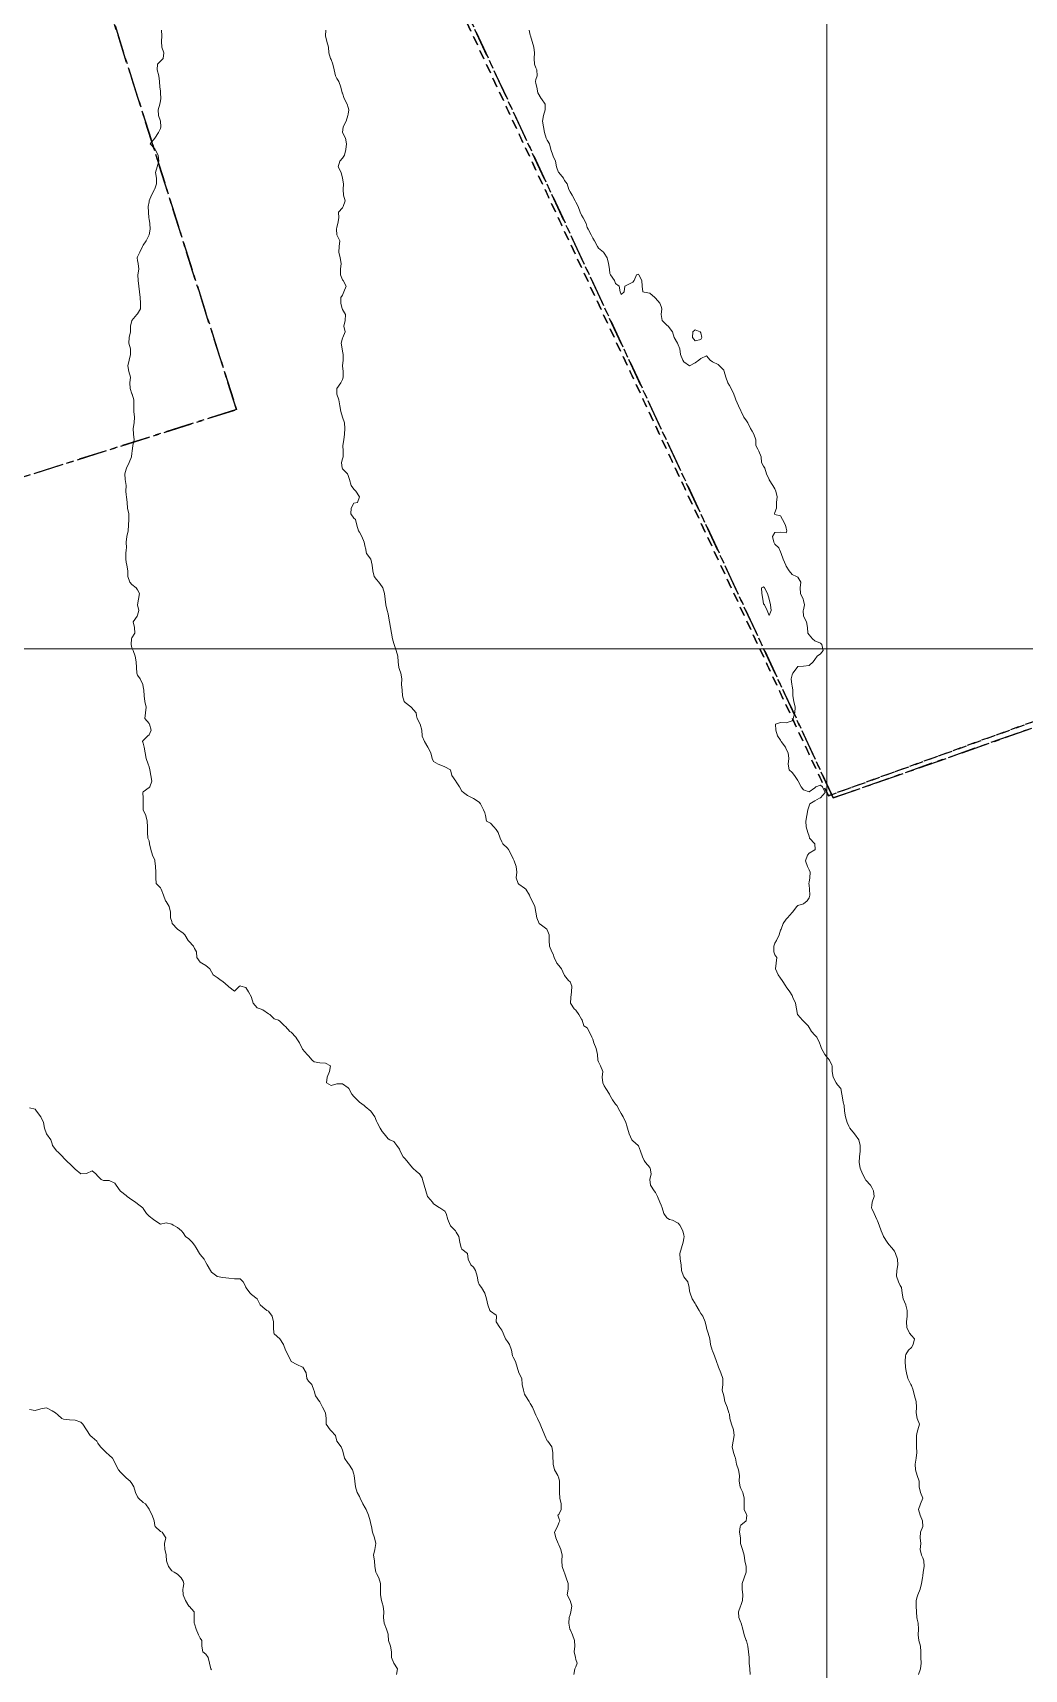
# Model space of a CAD drawing. Header units: centimetres. Extents: x 0 to 642158, y -847 to 649707.
# Drawn here: x 616897 to 616984.2, y 620797.7 to 620941.5 of the extents above; entities that cross this region are included whole.
import ezdxf

# ---------------------------------------------------------------- set-up
doc = ezdxf.new("R2010")
doc.units = ezdxf.units.CM
doc.header["$MEASUREMENT"] = 0
doc.linetypes.add('CENTERX2', pattern=[4, 2.5, -0.5, 0.5, -0.5])
doc.linetypes.add('JIS_02_0.7', pattern=[1.35, 0.75, -0.6])
for name, color, linetype, lineweight in [('MEV_grille', 254, 'Continuous', 9), ('WAL_parcellaire agricole', 7, 'JIS_02_0.7', 25), ('WAL_topographie 0.5', 253, 'Continuous', 20)]:
    doc.layers.add(name, color=color, linetype=linetype, lineweight=lineweight)
doc.layers.add('SPW_parcellaire cadastral', color=7, linetype='CENTERX2', lineweight=25, true_color=0xff0542)
picture_1 = doc.add_image_def('image2.png', size_in_pixel=(6614, 11023))

# ---------------------------------------------------------------- blocks, each defined once
blk = doc.blocks.new('*U114')
at = {"layer": 'MEV_grille', "transparency": 33554687}
blk.add_lwpolyline([(-1338.46, 0), (1338.46, 0)], dxfattribs=at)
blk = doc.blocks.new('*U115')
at = {"layer": 'MEV_grille', "color": 0, "linetype": 'ByBlock', "lineweight": -2, "transparency": 16777216}
blk.add_blockref('*U114', (0, -1500), dxfattribs=at)
blk = doc.blocks.new('*U112')
at = {"layer": 'MEV_grille', "transparency": 33554687}
blk.add_lwpolyline([(0, 1825.48), (0, -1825.48)], dxfattribs=at)
blk = doc.blocks.new('*U113')
at = {"layer": 'MEV_grille', "color": 0, "linetype": 'ByBlock', "lineweight": -2, "transparency": 16777216}
blk.add_blockref('*U112', (1600, 0), dxfattribs=at)

msp = doc.modelspace()

# ---------------------------------------------------------------- linework, layer by layer
at = {"layer": 'SPW_parcellaire cadastral'}
for points in [[(616880.19, 621061.2), (616897.07, 621067.07), (616923.84, 621069.86), (616936.96, 621054.59), (616950.39, 621034.72), (616961.91, 621014.45), (616974.01, 620989.19), (617017.56, 620891.9), (616967.38, 620874.28), (616880.19, 621061.2)], [(616866.88, 621060.38), (616914.93, 620908.41), (616866.64, 620893.14)], [(616866.64, 620893.14), (616914.93, 620908.41), (616866.88, 621060.38)], [(616880.19, 621061.2), (616967.38, 620874.28), (617017.56, 620891.9), (617034.01, 620855.16), (617031.61, 620852.36), (617035.41, 620849.11), (617036.27, 620850.11), (617042.31, 620836.61), (616919.51, 620750.62)]]:
    msp.add_lwpolyline(points, dxfattribs=at)
at = {"layer": 'WAL_parcellaire agricole'}
for points in [[(616966.96, 620874.47), (616882.03, 621056.08), (616911.95, 621060.8), (616933.28, 621058.86), (616934.66, 621057.23), (616941.11, 621051.25), (616962.86, 621016.39), (617019.2, 620893.39), (616966.96, 620874.47)], [(616881.45, 621057.43), (616882.03, 621056.08), (616966.96, 620874.47), (617019.2, 620893.39), (617054.59, 620821.99), (617070.29, 620792.59)]]:
    msp.add_lwpolyline(points, dxfattribs=at)
at = {"layer": 'WAL_topographie 0.5'}
for points in [[(616908.35, 620941.75), (616908.38, 620941.25), (616908.34, 620940.75), (616908.39, 620940.25), (616908.54, 620939.75), (616908.5, 620939.25), (616908.25, 620939.02), (616908, 620938.75), (616907.97, 620938.25), (616908.11, 620937.75), (616908.18, 620937.25), (616908.21, 620936.75), (616908.25, 620936.42), (616908.27, 620936.25), (616908.3, 620935.75), (616908.25, 620935.54), (616908.19, 620935.25), (616908.06, 620934.75), (616908.09, 620934.25), (616908.25, 620933.75), (616908.25, 620933.75), (616908.28, 620933.25), (616908.25, 620933.11), (616908.08, 620932.75), (616907.75, 620932.25), (616907.75, 620932.25), (616907.36, 620931.75), (616907.75, 620931.31), (616907.78, 620931.25), (616908.05, 620930.75), (616908.12, 620930.25), (616907.96, 620929.75), (616907.83, 620929.25), (616907.9, 620928.75), (616907.91, 620928.25), (616907.75, 620927.81), (616907.72, 620927.75), (616907.47, 620927.25), (616907.27, 620926.75), (616907.25, 620926.65), (616907.17, 620926.25), (616907.2, 620925.75), (616907.24, 620925.25), (616907.25, 620925.15), (616907.31, 620924.75), (616907.35, 620924.25), (616907.25, 620923.75), (616907.25, 620923.75), (616907, 620923.25), (616906.75, 620922.87), (616906.69, 620922.75), (616906.43, 620922.25), (616906.25, 620921.84), (616906.22, 620921.75), (616906.25, 620921.5), (616906.3, 620921.25), (616906.37, 620920.75), (616906.28, 620920.25), (616906.29, 620919.75), (616906.36, 620919.25), (616906.41, 620918.75), (616906.46, 620918.25), (616906.5, 620917.75), (616906.5, 620917.25), (616906.25, 620916.83), (616906.19, 620916.75), (616905.75, 620916.25), (616905.75, 620916.25), (616905.62, 620915.75), (616905.62, 620915.25), (616905.5, 620914.75), (616905.49, 620914.25), (616905.61, 620913.75), (616905.62, 620913.25), (616905.5, 620912.75), (616905.4, 620912.25), (616905.49, 620911.75), (616905.61, 620911.25), (616905.56, 620910.75), (616905.6, 620910.25), (616905.75, 620909.8), (616905.77, 620909.75), (616905.91, 620909.25), (616905.93, 620908.75), (616905.92, 620908.25), (616905.97, 620907.75), (616905.95, 620907.25), (616905.87, 620906.75), (616905.9, 620906.25), (616905.96, 620905.75), (616905.82, 620905.25), (616905.77, 620904.75), (616905.75, 620904.58), (616905.7, 620904.25), (616905.51, 620903.75), (616905.28, 620903.25), (616905.25, 620903.18), (616905.13, 620902.75), (616905.15, 620902.25), (616905.23, 620901.75), (616905.22, 620901.25), (616905.25, 620900.92), (616905.27, 620900.75), (616905.34, 620900.25), (616905.37, 620899.75), (616905.47, 620899.25), (616905.48, 620898.75), (616905.45, 620898.25), (616905.43, 620897.75), (616905.3, 620897.25), (616905.25, 620896.75), (616905.28, 620896.25), (616905.25, 620896.08), (616905.22, 620895.75), (616905.21, 620895.25), (616905.25, 620895), (616905.3, 620894.75), (616905.38, 620894.25), (616905.39, 620893.75), (616905.56, 620893.25), (616905.75, 620893.03), (616906.13, 620892.75), (616906.25, 620892.58), (616906.41, 620892.25), (616906.32, 620891.75), (616906.25, 620891.25), (616906.35, 620890.75), (616906.25, 620890.33), (616906.2, 620890.25), (616905.85, 620889.75), (616905.97, 620889.25), (616906, 620888.75), (616905.75, 620888.36), (616905.7, 620888.25), (616905.67, 620887.75), (616905.75, 620887.46), (616905.85, 620887.25), (616906.02, 620886.75), (616906.13, 620886.25), (616906.14, 620885.75), (616906.18, 620885.25), (616906.25, 620885.08), (616906.46, 620884.75), (616906.71, 620884.25), (616906.75, 620884.05), (616906.8, 620883.75), (616906.81, 620883.25), (616906.87, 620882.75), (616906.99, 620882.25), (616906.94, 620881.75), (616906.89, 620881.25), (616907.25, 620880.81), (616907.29, 620880.75), (616907.43, 620880.25), (616907.25, 620879.84), (616907.16, 620879.75), (616906.75, 620879.34), (616906.67, 620879.25), (616906.75, 620879.08), (616906.83, 620878.75), (616906.92, 620878.25), (616907.01, 620877.75), (616907.17, 620877.25), (616907.25, 620877), (616907.31, 620876.75), (616907.42, 620876.25), (616907.49, 620875.75), (616907.32, 620875.25), (616907.25, 620875.19), (616906.75, 620874.81), (616906.71, 620874.75), (616906.73, 620874.25), (616906.75, 620873.75), (616906.75, 620873.75), (616906.75, 620873.25), (616906.96, 620872.75), (616907.08, 620872.25), (616907.12, 620871.75), (616907.13, 620871.25), (616907.15, 620870.75), (616907.25, 620870.5), (616907.3, 620870.25), (616907.42, 620869.75), (616907.57, 620869.25), (616907.75, 620868.82), (616907.77, 620868.75), (616907.82, 620868.25), (616907.85, 620867.75), (616907.86, 620867.25), (616907.89, 620866.75), (616908.25, 620866.37), (616908.33, 620866.25), (616908.53, 620865.75), (616908.69, 620865.25), (616908.75, 620865.18), (616909.02, 620864.75), (616909.13, 620864.25), (616909.15, 620863.75), (616909.25, 620863.42), (616909.29, 620863.25), (616909.75, 620862.75), (616909.75, 620862.75), (616910.25, 620862.41), (616910.41, 620862.25), (616910.69, 620861.75), (616910.75, 620861.68), (616911.15, 620861.25), (616911.25, 620861.06), (616911.43, 620860.75), (616911.46, 620860.25), (616911.75, 620859.85), (616911.89, 620859.75), (616912.25, 620859.55), (616912.6, 620859.25), (616912.75, 620859), (616912.9, 620858.75), (616913.25, 620858.49), (616913.59, 620858.25), (616913.75, 620858.14), (616914.2, 620857.75), (616914.25, 620857.67), (616914.75, 620857.3), (616915.2, 620857.75), (616915.25, 620857.77), (616915.33, 620857.75), (616915.75, 620857.62), (616916, 620857.25), (616916.25, 620856.78), (616916.26, 620856.75), (616916.39, 620856.25), (616916.75, 620855.85), (616917.02, 620855.75), (616917.25, 620855.65), (616917.75, 620855.32), (616917.86, 620855.25), (616918.25, 620854.86), (616918.62, 620854.75), (616918.75, 620854.65), (616919.15, 620854.25), (616919.25, 620854.2), (616919.62, 620853.75), (616919.75, 620853.69), (616920.14, 620853.25), (616920.25, 620853.11), (616920.48, 620852.75), (616920.71, 620852.25), (616920.75, 620852.2), (616921.15, 620851.75), (616921.25, 620851.62), (616921.59, 620851.25), (616921.75, 620851.08), (616922.25, 620850.99), (616922.75, 620850.98), (616923.19, 620850.75), (616923.11, 620850.25), (616922.9, 620849.75), (616922.85, 620849.25), (616923.25, 620849.01), (616923.75, 620849.17), (616924.25, 620849.17), (616924.75, 620848.81), (616924.8, 620848.75), (616925.08, 620848.25), (616925.25, 620848.05), (616925.55, 620847.75), (616925.75, 620847.56), (616926.17, 620847.25), (616926.25, 620847.18), (616926.75, 620846.75), (616926.75, 620846.75), (616927.08, 620846.25), (616927.25, 620845.89), (616927.31, 620845.75), (616927.57, 620845.25), (616927.75, 620844.96), (616927.91, 620844.75), (616928.25, 620844.33), (616928.42, 620844.25), (616928.75, 620844.08), (616929.04, 620843.75), (616929.25, 620843.42), (616929.31, 620843.25), (616929.57, 620842.75), (616929.75, 620842.57), (616930.03, 620842.25), (616930.25, 620841.96), (616930.44, 620841.75), (616930.75, 620841.46), (616931.02, 620841.25), (616931.25, 620840.9), (616931.29, 620840.75), (616931.42, 620840.25), (616931.56, 620839.75), (616931.73, 620839.25), (616931.75, 620839.22), (616932.15, 620838.75), (616932.25, 620838.6), (616932.75, 620838.3), (616932.81, 620838.25), (616933.25, 620837.98), (616933.37, 620837.75), (616933.52, 620837.25), (616933.7, 620836.75), (616933.75, 620836.69), (616934.17, 620836.25), (616934.25, 620836.11), (616934.47, 620835.75), (616934.57, 620835.25), (616934.67, 620834.75), (616934.75, 620834.62), (616935.25, 620834.25), (616935.25, 620834.25), (616935.29, 620833.75), (616935.52, 620833.25), (616935.75, 620833.04), (616935.93, 620832.75), (616936.08, 620832.25), (616936.17, 620831.75), (616936.25, 620831.53), (616936.46, 620831.25), (616936.75, 620830.75), (616936.75, 620830.75), (616936.91, 620830.25), (616937.02, 620829.75), (616937.21, 620829.25), (616937.25, 620829.19), (616937.75, 620828.82), (616937.77, 620828.75), (616937.75, 620828.25), (616938.07, 620827.75), (616938.25, 620827.5), (616938.38, 620827.25), (616938.58, 620826.75), (616938.75, 620826.51), (616938.93, 620826.25), (616939.09, 620825.75), (616939.2, 620825.25), (616939.25, 620825.14), (616939.46, 620824.75), (616939.59, 620824.25), (616939.75, 620823.75), (616939.75, 620823.75), (616940.01, 620823.25), (616940.05, 620822.75), (616940.15, 620822.25), (616940.25, 620821.9), (616940.33, 620821.75), (616940.64, 620821.25), (616940.75, 620821.08), (616940.96, 620820.75), (616941.16, 620820.25), (616941.25, 620820.05), (616941.4, 620819.75), (616941.62, 620819.25), (616941.75, 620818.96), (616941.84, 620818.75), (616942.02, 620818.25), (616942.25, 620817.8), (616942.29, 620817.75), (616942.66, 620817.25), (616942.74, 620816.75), (616942.74, 620816.25), (616942.75, 620816), (616942.76, 620815.75), (616942.88, 620815.25), (616943.16, 620814.75), (616943.25, 620814.5), (616943.31, 620814.25), (616943.32, 620813.75), (616943.33, 620813.25), (616943.36, 620812.75), (616943.46, 620812.25), (616943.47, 620811.75), (616943.25, 620811.31), (616943.18, 620811.25), (616943.25, 620811), (616943.35, 620810.75), (616943.25, 620810.58), (616943.14, 620810.25), (616942.89, 620809.75), (616942.99, 620809.25), (616943.2, 620808.75), (616943.25, 620808.66), (616943.44, 620808.25), (616943.55, 620807.75), (616943.52, 620807.25), (616943.55, 620806.75), (616943.73, 620806.25), (616943.75, 620806.19), (616943.9, 620805.75), (616944.07, 620805.25), (616944.07, 620804.75), (616944, 620804.25), (616944.25, 620803.75), (616944.25, 620803.75), (616944.39, 620803.25), (616944.32, 620802.75), (616944.25, 620802.5), (616944.17, 620802.25), (616944.14, 620801.75), (616944.23, 620801.25), (616944.25, 620801.22), (616944.45, 620800.75), (616944.63, 620800.25), (616944.67, 620799.75), (616944.62, 620799.25), (616944.72, 620798.75), (616944.75, 620798.58), (616944.86, 620798.25), (616944.75, 620797.92), (616944.68, 620797.75), (616944.58, 620797.25)], [(616922.78, 620941.75), (616922.76, 620941.25), (616922.88, 620940.75), (616923.02, 620940.25), (616923.06, 620939.75), (616923.19, 620939.25), (616923.25, 620939.16), (616923.39, 620938.75), (616923.51, 620938.25), (616923.63, 620937.75), (616923.75, 620937.51), (616923.93, 620937.25), (616924.11, 620936.75), (616924.23, 620936.25), (616924.25, 620936.2), (616924.39, 620935.75), (616924.65, 620935.25), (616924.75, 620934.94), (616924.8, 620934.75), (616924.75, 620934.38), (616924.73, 620934.25), (616924.56, 620933.75), (616924.3, 620933.25), (616924.25, 620932.75), (616924.51, 620932.25), (616924.61, 620931.75), (616924.54, 620931.25), (616924.43, 620930.75), (616924.25, 620930.5), (616924.03, 620930.25), (616923.88, 620929.75), (616924.14, 620929.25), (616924.25, 620928.75), (616924.25, 620928.75), (616924.35, 620928.25), (616924.32, 620927.75), (616924.35, 620927.25), (616924.49, 620926.75), (616924.31, 620926.25), (616924.25, 620926.14), (616923.9, 620925.75), (616923.93, 620925.25), (616923.83, 620924.75), (616923.75, 620924.45), (616923.72, 620924.25), (616923.75, 620923.75), (616923.75, 620923.75), (616924.01, 620923.25), (616923.97, 620922.75), (616923.94, 620922.25), (616924.05, 620921.75), (616924.14, 620921.25), (616924.07, 620920.75), (616924.07, 620920.25), (616924.25, 620919.82), (616924.3, 620919.75), (616924.58, 620919.25), (616924.38, 620918.75), (616924.25, 620918.45), (616924.12, 620918.25), (616924.11, 620917.75), (616924.22, 620917.25), (616924.25, 620917.2), (616924.53, 620916.75), (616924.5, 620916.25), (616924.37, 620915.75), (616924.5, 620915.25), (616924.28, 620914.75), (616924.25, 620914.68), (616924.13, 620914.25), (616924.21, 620913.75), (616924.25, 620913.55), (616924.3, 620913.25), (616924.32, 620912.75), (616924.25, 620912.25), (616924.3, 620911.75), (616924.3, 620911.25), (616924.25, 620911.04), (616924.12, 620910.75), (616923.75, 620910.25), (616923.75, 620909.75), (616923.92, 620909.25), (616924.01, 620908.75), (616924.11, 620908.25), (616924.25, 620907.75), (616924.25, 620907.75), (616924.42, 620907.25), (616924.46, 620906.75), (616924.43, 620906.25), (616924.38, 620905.75), (616924.28, 620905.25), (616924.31, 620904.75), (616924.32, 620904.25), (616924.25, 620904.08), (616924.17, 620903.75), (616924.22, 620903.25), (616924.25, 620903.19), (616924.69, 620902.75), (616924.75, 620902.62), (616924.87, 620902.25), (616925, 620901.75), (616925.25, 620901.42), (616925.42, 620901.25), (616925.75, 620900.75), (616925.75, 620900.75), (616925.75, 620900.75), (616925.58, 620900.25), (616925.25, 620900.17), (616925, 620899.75), (616924.99, 620899.25), (616925.25, 620898.88), (616925.38, 620898.75), (616925.51, 620898.25), (616925.66, 620897.75), (616925.75, 620897.63), (616925.94, 620897.25), (616926.16, 620896.75), (616926.25, 620896.33), (616926.27, 620896.25), (616926.37, 620895.75), (616926.75, 620895.25), (616926.75, 620895.25), (616926.87, 620894.75), (616926.93, 620894.25), (616927.03, 620893.75), (616927.25, 620893.49), (616927.44, 620893.25), (616927.75, 620892.82), (616927.79, 620892.75), (616927.94, 620892.25), (616928, 620891.75), (616928.06, 620891.25), (616928.18, 620890.75), (616928.25, 620890.45), (616928.3, 620890.25), (616928.37, 620889.75), (616928.47, 620889.25), (616928.56, 620888.75), (616928.64, 620888.25), (616928.75, 620887.85), (616928.79, 620887.75), (616928.96, 620887.25), (616929.12, 620886.75), (616929.15, 620886.25), (616929.19, 620885.75), (616929.25, 620885.58), (616929.39, 620885.25), (616929.46, 620884.75), (616929.43, 620884.25), (616929.49, 620883.75), (616929.52, 620883.25), (616929.68, 620882.75), (616929.75, 620882.68), (616930.25, 620882.28), (616930.3, 620882.25), (616930.72, 620881.75), (616930.75, 620881.5), (616930.8, 620881.25), (616931.07, 620880.75), (616931.21, 620880.25), (616931.24, 620879.75), (616931.25, 620879.7), (616931.45, 620879.25), (616931.75, 620878.75), (616931.75, 620878.75), (616932.01, 620878.25), (616932.12, 620877.75), (616932.25, 620877.48), (616932.67, 620877.25), (616932.75, 620877.21), (616933.25, 620877.02), (616933.75, 620876.75), (616933.75, 620876.75), (616933.86, 620876.25), (616934.21, 620875.75), (616934.25, 620875.71), (616934.54, 620875.25), (616934.75, 620874.89), (616934.87, 620874.75), (616935.25, 620874.49), (616935.7, 620874.25), (616935.75, 620874.23), (616936.25, 620873.92), (616936.38, 620873.75), (616936.64, 620873.25), (616936.75, 620872.96), (616936.81, 620872.75), (616936.9, 620872.25), (616937.25, 620872.07), (616937.55, 620871.75), (616937.75, 620871.51), (616937.92, 620871.25), (616938.11, 620870.75), (616938.25, 620870.43), (616938.35, 620870.25), (616938.75, 620869.87), (616938.85, 620869.75), (616939.1, 620869.25), (616939.25, 620868.93), (616939.35, 620868.75), (616939.52, 620868.25), (616939.56, 620867.75), (616939.52, 620867.25), (616939.69, 620866.75), (616939.75, 620866.7), (616940.25, 620866.35), (616940.37, 620866.25), (616940.67, 620865.75), (616940.75, 620865.56), (616940.92, 620865.25), (616941.15, 620864.75), (616941.25, 620864.25), (616941.25, 620864.25), (616941.32, 620863.75), (616941.53, 620863.25), (616941.75, 620863.1), (616942.2, 620862.75), (616942.25, 620862.68), (616942.41, 620862.25), (616942.42, 620861.75), (616942.43, 620861.25), (616942.66, 620860.75), (616942.75, 620860.56), (616942.86, 620860.25), (616943.09, 620859.75), (616943.25, 620859.55), (616943.49, 620859.25), (616943.73, 620858.75), (616943.75, 620858.67), (616944.11, 620858.25), (616944.25, 620858.11), (616944.39, 620857.75), (616944.38, 620857.25), (616944.31, 620856.75), (616944.28, 620856.25), (616944.61, 620855.75), (616944.75, 620855.62), (616945.03, 620855.25), (616945.25, 620854.84), (616945.31, 620854.75), (616945.45, 620854.25), (616945.75, 620854.07), (616945.93, 620853.75), (616946.17, 620853.25), (616946.25, 620853.07), (616946.35, 620852.75), (616946.55, 620852.25), (616946.67, 620851.75), (616946.68, 620851.25), (616946.75, 620851.08), (616946.92, 620850.75), (616947.13, 620850.25), (616947.08, 620849.75), (616947.14, 620849.25), (616947.25, 620848.98), (616947.4, 620848.75), (616947.7, 620848.25), (616947.75, 620848.16), (616947.99, 620847.75), (616948.25, 620847.37), (616948.35, 620847.25), (616948.62, 620846.75), (616948.75, 620846.54), (616948.91, 620846.25), (616949.15, 620845.75), (616949.25, 620845.46), (616949.3, 620845.25), (616949.43, 620844.75), (616949.67, 620844.25), (616949.75, 620844.15), (616950.22, 620843.75), (616950.25, 620843.71), (616950.44, 620843.25), (616950.6, 620842.75), (616950.75, 620842.42), (616950.87, 620842.25), (616951.25, 620841.8), (616951.28, 620841.75), (616951.38, 620841.25), (616951.27, 620840.75), (616951.31, 620840.25), (616951.63, 620839.75), (616951.75, 620839.6), (616951.93, 620839.25), (616952.14, 620838.75), (616952.25, 620838.5), (616952.34, 620838.25), (616952.5, 620837.75), (616952.75, 620837.38), (616953, 620837.25), (616953.25, 620837.18), (616953.75, 620836.9), (616953.88, 620836.75), (616954.15, 620836.25), (616954.25, 620835.85), (616954.27, 620835.75), (616954.25, 620835.58), (616954.2, 620835.25), (616954.03, 620834.75), (616953.89, 620834.25), (616953.92, 620833.75), (616954.02, 620833.25), (616954.04, 620832.75), (616954.21, 620832.25), (616954.25, 620832.2), (616954.6, 620831.75), (616954.7, 620831.25), (616954.75, 620830.95), (616954.79, 620830.75), (616954.99, 620830.25), (616955.25, 620829.86), (616955.31, 620829.75), (616955.58, 620829.25), (616955.75, 620828.98), (616955.92, 620828.75), (616956.11, 620828.25), (616956.23, 620827.75), (616956.25, 620827.68), (616956.38, 620827.25), (616956.52, 620826.75), (616956.6, 620826.25), (616956.72, 620825.75), (616956.75, 620825.69), (616956.93, 620825.25), (616957.12, 620824.75), (616957.25, 620824.36), (616957.29, 620824.25), (616957.49, 620823.75), (616957.66, 620823.25), (616957.66, 620822.75), (616957.61, 620822.25), (616957.75, 620821.75), (616957.75, 620821.75), (616957.86, 620821.25), (616958.05, 620820.75), (616958.21, 620820.25), (616958.25, 620820.12), (616958.3, 620819.75), (616958.44, 620819.25), (616958.6, 620818.75), (616958.67, 620818.25), (616958.57, 620817.75), (616958.49, 620817.25), (616958.6, 620816.75), (616958.75, 620816.31), (616958.78, 620816.25), (616958.88, 620815.75), (616959.05, 620815.25), (616959.13, 620814.75), (616959.11, 620814.25), (616959.19, 620813.75), (616959.25, 620813.6), (616959.42, 620813.25), (616959.56, 620812.75), (616959.55, 620812.25), (616959.55, 620811.75), (616959.75, 620811.31), (616959.77, 620811.25), (616959.75, 620811), (616959.71, 620810.75), (616959.25, 620810.38), (616959.19, 620810.25), (616959.15, 620809.75), (616959.21, 620809.25), (616959.23, 620808.75), (616959.25, 620808.67), (616959.39, 620808.25), (616959.54, 620807.75), (616959.6, 620807.25), (616959.71, 620806.75), (616959.71, 620806.25), (616959.55, 620805.75), (616959.36, 620805.25), (616959.37, 620804.75), (616959.44, 620804.25), (616959.41, 620803.75), (616959.25, 620803.31), (616959.23, 620803.25), (616959.04, 620802.75), (616959.08, 620802.25), (616959.25, 620801.83), (616959.28, 620801.75), (616959.43, 620801.25), (616959.55, 620800.75), (616959.73, 620800.25), (616959.75, 620800.2), (616959.86, 620799.75), (616959.94, 620799.25), (616959.99, 620798.75), (616959.99, 620798.25), (616960.04, 620797.75), (616960.06, 620797.25)], [(616940.64, 620941.75), (616940.75, 620941.31), (616940.78, 620941.25), (616940.92, 620940.75), (616941.06, 620940.25), (616941.12, 620939.75), (616941.08, 620939.25), (616941.11, 620938.75), (616941.25, 620938.45), (616941.34, 620938.25), (616941.36, 620937.75), (616941.25, 620937.42), (616941.2, 620937.25), (616941.25, 620937.05), (616941.33, 620936.75), (616941.43, 620936.25), (616941.72, 620935.75), (616941.75, 620935.72), (616942.05, 620935.25), (616942.06, 620934.75), (616941.91, 620934.25), (616941.84, 620933.75), (616941.92, 620933.25), (616941.99, 620932.75), (616942.15, 620932.25), (616942.25, 620932.08), (616942.43, 620931.75), (616942.57, 620931.25), (616942.72, 620930.75), (616942.75, 620930.67), (616942.96, 620930.25), (616943.06, 620929.75), (616943.24, 620929.25), (616943.25, 620929.23), (616943.67, 620928.75), (616943.75, 620928.55), (616943.98, 620928.25), (616944.15, 620927.75), (616944.25, 620927.55), (616944.42, 620927.25), (616944.7, 620926.75), (616944.75, 620926.62), (616944.96, 620926.25), (616945.13, 620925.75), (616945.25, 620925.49), (616945.4, 620925.25), (616945.65, 620924.75), (616945.75, 620924.42), (616945.84, 620924.25), (616946.1, 620923.75), (616946.25, 620923.46), (616946.4, 620923.25), (616946.66, 620922.75), (616946.75, 620922.58), (616947.18, 620922.25), (616947.25, 620922.15), (616947.5, 620921.75), (616947.63, 620921.25), (616947.72, 620920.75), (616947.75, 620920.38), (616947.8, 620920.25), (616948.14, 620919.75), (616948.25, 620919.5), (616948.56, 620919.25), (616948.65, 620918.75), (616948.75, 620918.52), (616949, 620918.75), (616949.05, 620919.25), (616949.25, 620919.33), (616949.75, 620919.61), (616949.89, 620919.75), (616950.08, 620920.25), (616950.25, 620920.31), (616950.29, 620920.25), (616950.56, 620919.75), (616950.57, 620919.25), (616950.65, 620918.75), (616950.75, 620918.72), (616951.25, 620918.64), (616951.69, 620918.25), (616951.75, 620918.2), (616952.13, 620917.75), (616952.25, 620917.48), (616952.31, 620917.25), (616952.26, 620916.75), (616952.34, 620916.25), (616952.75, 620915.83), (616952.87, 620915.75), (616953.25, 620915.25), (616953.25, 620915.25), (616953.4, 620914.75), (616953.69, 620914.25), (616953.75, 620914.1), (616953.89, 620913.75), (616953.96, 620913.25), (616954.15, 620912.75), (616954.25, 620912.61), (616954.75, 620912.25), (616955.25, 620912.52), (616955.55, 620912.75), (616955.75, 620912.9), (616956.25, 620913.12), (616956.57, 620912.75), (616956.75, 620912.61), (616957.25, 620912.38), (616957.38, 620912.25), (616957.75, 620911.86), (616957.79, 620911.75), (616957.95, 620911.25), (616958.1, 620910.75), (616958.25, 620910.51), (616958.41, 620910.25), (616958.63, 620909.75), (616958.75, 620909.44), (616958.82, 620909.25), (616959.06, 620908.75), (616959.25, 620908.31), (616959.28, 620908.25), (616959.52, 620907.75), (616959.75, 620907.41), (616959.87, 620907.25), (616960.1, 620906.75), (616960.25, 620906.51), (616960.41, 620906.25), (616960.56, 620905.75), (616960.58, 620905.25), (616960.75, 620904.93), (616960.84, 620904.75), (616961.03, 620904.25), (616961.07, 620903.75), (616961.25, 620903.43), (616961.35, 620903.25), (616961.52, 620902.75), (616961.73, 620902.25), (616961.75, 620902.22), (616962.07, 620901.75), (616962.25, 620901.43), (616962.34, 620901.25), (616962.44, 620900.75), (616962.4, 620900.25), (616962.38, 620899.75), (616962.25, 620899.35), (616962.2, 620899.25), (616962.25, 620899.18), (616962.75, 620899.08), (616962.92, 620898.75), (616963.18, 620898.25), (616963.25, 620898), (616963.3, 620897.75), (616963.25, 620897.58), (616962.75, 620897.65), (616962.25, 620897.62), (616962.04, 620897.25), (616962.15, 620896.75), (616962.25, 620896.58), (616962.58, 620896.25), (616962.75, 620895.92), (616962.8, 620895.75), (616962.96, 620895.25), (616963.2, 620894.75), (616963.25, 620894.66), (616963.49, 620894.25), (616963.75, 620893.91), (616964.14, 620893.75), (616964.25, 620893.67), (616964.54, 620893.25), (616964.47, 620892.75), (616964.49, 620892.25), (616964.72, 620891.75), (616964.75, 620891.62), (616964.86, 620891.25), (616964.75, 620890.82), (616964.73, 620890.75), (616964.75, 620890.25), (616964.75, 620890.25), (616965.03, 620889.75), (616965.11, 620889.25), (616965.15, 620888.75), (616965.25, 620888.6), (616965.54, 620888.25), (616965.75, 620888.1), (616966.25, 620887.89), (616966.37, 620887.75), (616966.48, 620887.25), (616966.25, 620886.95), (616965.96, 620886.75), (616965.75, 620886.45), (616965.62, 620886.25), (616965.25, 620885.91), (616964.75, 620885.85), (616964.25, 620885.83), (616964.19, 620885.75), (616963.83, 620885.25), (616963.75, 620885.1), (616963.69, 620884.75), (616963.74, 620884.25), (616963.75, 620884.14), (616963.81, 620883.75), (616963.82, 620883.25), (616963.92, 620882.75), (616964.03, 620882.25), (616964.01, 620881.75), (616963.85, 620881.25), (616963.75, 620881.07), (616963.25, 620880.87), (616962.75, 620880.92), (616962.31, 620880.75), (616962.33, 620880.25), (616962.49, 620879.75), (616962.75, 620879.35), (616962.81, 620879.25), (616963.17, 620878.75), (616963.25, 620878.58), (616963.4, 620878.25), (616963.47, 620877.75), (616963.41, 620877.25), (616963.51, 620876.75), (616963.75, 620876.51), (616963.97, 620876.25), (616964.25, 620875.82), (616964.29, 620875.75), (616964.55, 620875.25), (616964.75, 620875), (616965.25, 620874.83), (616965.75, 620875.16), (616965.83, 620875.25), (616966.25, 620875.41), (616966.43, 620875.25), (616966.66, 620874.75), (616966.25, 620874.28), (616966.17, 620874.25), (616965.75, 620874.02), (616965.32, 620873.75), (616965.25, 620873.58), (616965.15, 620873.25), (616965.04, 620872.75), (616964.97, 620872.25), (616964.98, 620871.75), (616965.13, 620871.25), (616965.25, 620870.92), (616965.28, 620870.75), (616965.75, 620870.25), (616965.75, 620870.25), (616965.79, 620869.75), (616965.75, 620869.72), (616965.25, 620869.42), (616965.12, 620869.25), (616964.95, 620868.75), (616965.12, 620868.25), (616965.25, 620867.96), (616965.36, 620867.75), (616965.31, 620867.25), (616965.25, 620866.88), (616965.24, 620866.75), (616965.25, 620866.62), (616965.3, 620866.25), (616965.33, 620865.75), (616965.25, 620865.5), (616965.09, 620865.25), (616964.75, 620864.97), (616964.25, 620864.84), (616964.17, 620864.75), (616963.79, 620864.25), (616963.75, 620864.2), (616963.35, 620863.75), (616963.25, 620863.62), (616962.96, 620863.25), (616962.79, 620862.75), (616962.75, 620862.67), (616962.61, 620862.25), (616962.38, 620861.75), (616962.25, 620861.51), (616962.14, 620861.25), (616962.15, 620860.75), (616962.25, 620860.48), (616962.43, 620860.25), (616962.35, 620859.75), (616962.29, 620859.25), (616962.53, 620858.75), (616962.75, 620858.45), (616962.9, 620858.25), (616963.21, 620857.75), (616963.25, 620857.68), (616963.56, 620857.25), (616963.75, 620856.92), (616963.83, 620856.75), (616964.05, 620856.25), (616964.14, 620855.75), (616964.23, 620855.25), (616964.25, 620855.21), (616964.66, 620854.75), (616964.75, 620854.65), (616965.18, 620854.25), (616965.25, 620854.12), (616965.45, 620853.75), (616965.75, 620853.43), (616965.93, 620853.25), (616966.17, 620852.75), (616966.25, 620852.52), (616966.34, 620852.25), (616966.64, 620851.75), (616966.75, 620851.59), (616967.04, 620851.25), (616967.25, 620850.81), (616967.27, 620850.75), (616967.27, 620850.25), (616967.38, 620849.75), (616967.64, 620849.25), (616967.75, 620849.06), (616968.04, 620848.75), (616968.14, 620848.25), (616968.21, 620847.75), (616968.25, 620847.56), (616968.32, 620847.25), (616968.37, 620846.75), (616968.46, 620846.25), (616968.61, 620845.75), (616968.75, 620845.44), (616968.84, 620845.25), (616969.25, 620844.75), (616969.25, 620844.75), (616969.61, 620844.25), (616969.75, 620843.75), (616969.75, 620843.75), (616969.75, 620843.25), (616969.75, 620843.25), (616969.69, 620842.75), (616969.66, 620842.25), (616969.75, 620841.75), (616969.75, 620841.75), (616969.94, 620841.25), (616970.21, 620840.75), (616970.25, 620840.7), (616970.64, 620840.25), (616970.75, 620840.04), (616970.9, 620839.75), (616970.98, 620839.25), (616970.78, 620838.75), (616970.75, 620838.5), (616970.73, 620838.25), (616970.75, 620838.21), (616970.98, 620837.75), (616971.2, 620837.25), (616971.25, 620837.11), (616971.4, 620836.75), (616971.58, 620836.25), (616971.75, 620835.84), (616971.8, 620835.75), (616972.12, 620835.25), (616972.25, 620835.04), (616972.52, 620834.75), (616972.75, 620834.46), (616972.84, 620834.25), (616973.02, 620833.75), (616973.04, 620833.25), (616972.97, 620832.75), (616972.94, 620832.25), (616973.11, 620831.75), (616973.25, 620831.43), (616973.36, 620831.25), (616973.42, 620830.75), (616973.51, 620830.25), (616973.74, 620829.75), (616973.75, 620829.71), (616973.88, 620829.25), (616973.87, 620828.75), (616973.82, 620828.25), (616973.83, 620827.75), (616974.08, 620827.25), (616974.25, 620827.04), (616974.5, 620826.75), (616974.39, 620826.25), (616974.25, 620826), (616974, 620825.75), (616973.75, 620825.38), (616973.72, 620825.25), (616973.7, 620824.75), (616973.72, 620824.25), (616973.75, 620824.05), (616973.82, 620823.75), (616973.93, 620823.25), (616974.19, 620822.75), (616974.25, 620822.64), (616974.41, 620822.25), (616974.52, 620821.75), (616974.65, 620821.25), (616974.7, 620820.75), (616974.65, 620820.25), (616974.75, 620819.75), (616974.75, 620819.75), (616974.96, 620819.25), (616974.82, 620818.75), (616974.75, 620818.55), (616974.69, 620818.25), (616974.7, 620817.75), (616974.7, 620817.25), (616974.73, 620816.75), (616974.66, 620816.25), (616974.56, 620815.75), (616974.6, 620815.25), (616974.75, 620814.75), (616974.75, 620814.75), (616974.91, 620814.25), (616974.92, 620813.75), (616975.04, 620813.25), (616975.25, 620812.75), (616975.25, 620812.75), (616975.25, 620812.75), (616975.04, 620812.25), (616974.86, 620811.75), (616975, 620811.25), (616975.22, 620810.75), (616975.25, 620810.25), (616975.25, 620810.25), (616975.25, 620810.25), (616975.05, 620809.75), (616975.02, 620809.25), (616975.06, 620808.75), (616975.02, 620808.25), (616975.13, 620807.75), (616975.25, 620807.5), (616975.34, 620807.25), (616975.36, 620806.75), (616975.28, 620806.25), (616975.25, 620805.92), (616975.23, 620805.75), (616975.14, 620805.25), (616975, 620804.75), (616974.81, 620804.25), (616974.75, 620804.07), (616974.66, 620803.75), (616974.65, 620803.25), (616974.68, 620802.75), (616974.72, 620802.25), (616974.75, 620802.12), (616974.83, 620801.75), (616974.87, 620801.25), (616974.83, 620800.75), (616974.9, 620800.25), (616975.05, 620799.75), (616975.06, 620799.25), (616975.07, 620798.75), (616975.11, 620798.25), (616975.03, 620797.75), (616974.87, 620797.25)], [(616955.82, 620914.75), (616955.75, 620914.57), (616955.25, 620914.44), (616955, 620914.75), (616955.04, 620915.25), (616955.25, 620915.42), (616955.69, 620915.25), (616955.75, 620915.15), (616955.82, 620914.75)], [(616961.75, 620890.31), (616961.93, 620890.75), (616961.86, 620891.25), (616961.75, 620891.75), (616961.75, 620891.75), (616961.6, 620892.25), (616961.33, 620892.75), (616961.25, 620892.84), (616961.08, 620892.75), (616961.09, 620892.25), (616961.2, 620891.75), (616961.25, 620891.35), (616961.33, 620891.25), (616961.56, 620890.75), (616961.75, 620890.31)], [(616896.75, 620847.06), (616897.25, 620846.92), (616897.36, 620846.75), (616897.75, 620846.25), (616897.75, 620846.25), (616897.99, 620845.75), (616898.08, 620845.25), (616898.25, 620844.75), (616898.25, 620844.75), (616898.61, 620844.25), (616898.75, 620843.88), (616898.77, 620843.75), (616899.16, 620843.25), (616899.25, 620843.17), (616899.67, 620842.75), (616899.75, 620842.66), (616900.16, 620842.25), (616900.25, 620842.17), (616900.67, 620841.75), (616900.75, 620841.66), (616901.25, 620841.25), (616901.75, 620841.29), (616902.25, 620841.5), (616902.58, 620841.25), (616902.75, 620841.05), (616903.05, 620840.75), (616903.25, 620840.67), (616903.75, 620840.66), (616904.25, 620840.43), (616904.37, 620840.25), (616904.72, 620839.75), (616904.75, 620839.72), (616905.25, 620839.35), (616905.34, 620839.25), (616905.75, 620838.95), (616906.05, 620838.75), (616906.25, 620838.6), (616906.71, 620838.25), (616906.75, 620838.19), (616907.03, 620837.75), (616907.25, 620837.52), (616907.63, 620837.25), (616907.75, 620837.16), (616908.25, 620836.84), (616908.75, 620836.93), (616909.25, 620836.83), (616909.37, 620836.75), (616909.75, 620836.54), (616910.1, 620836.25), (616910.25, 620836.05), (616910.45, 620835.75), (616910.75, 620835.54), (616911.04, 620835.25), (616911.25, 620834.97), (616911.38, 620834.75), (616911.68, 620834.25), (616911.75, 620834.15), (616912.11, 620833.75), (616912.25, 620833.45), (616912.36, 620833.25), (616912.64, 620832.75), (616912.75, 620832.62), (616913.21, 620832.25), (616913.25, 620832.22), (616913.75, 620832.15), (616914.25, 620832.07), (616914.75, 620832.03), (616915.25, 620832.03), (616915.53, 620831.75), (616915.75, 620831.31), (616915.77, 620831.25), (616916.15, 620830.75), (616916.25, 620830.66), (616916.75, 620830.25), (616916.75, 620830.25), (616917.02, 620829.75), (616917.25, 620829.52), (616917.6, 620829.25), (616917.75, 620829.17), (616918.06, 620828.75), (616918.2, 620828.25), (616918.18, 620827.75), (616918.23, 620827.25), (616918.25, 620827.2), (616918.75, 620826.75), (616918.75, 620826.75), (616919.08, 620826.25), (616919.25, 620825.75), (616919.25, 620825.75), (616919.5, 620825.25), (616919.75, 620824.75), (616919.75, 620824.75), (616920.25, 620824.48), (616920.75, 620824.27), (616920.78, 620824.25), (616921.05, 620823.75), (616921.13, 620823.25), (616921.25, 620823.02), (616921.57, 620822.75), (616921.73, 620822.25), (616921.75, 620822.18), (616921.88, 620821.75), (616922.22, 620821.25), (616922.25, 620821.2), (616922.49, 620820.75), (616922.75, 620820.25), (616922.75, 620820.25), (616922.83, 620819.75), (616922.82, 620819.25), (616923.16, 620818.75), (616923.25, 620818.66), (616923.64, 620818.25), (616923.75, 620817.75), (616923.75, 620817.75), (616924.14, 620817.25), (616924.25, 620816.98), (616924.3, 620816.75), (616924.44, 620816.25), (616924.75, 620815.8), (616924.8, 620815.75), (616925.14, 620815.25), (616925.25, 620814.85), (616925.28, 620814.75), (616925.35, 620814.25), (616925.38, 620813.75), (616925.55, 620813.25), (616925.75, 620812.89), (616925.81, 620812.75), (616926.05, 620812.25), (616926.25, 620811.89), (616926.34, 620811.75), (616926.54, 620811.25), (616926.69, 620810.75), (616926.75, 620810.46), (616926.79, 620810.25), (616926.9, 620809.75), (616927.06, 620809.25), (616927.17, 620808.75), (616927.09, 620808.25), (616926.97, 620807.75), (616927.05, 620807.25), (616927.09, 620806.75), (616927.19, 620806.25), (616927.25, 620806.13), (616927.43, 620805.75), (616927.59, 620805.25), (616927.6, 620804.75), (616927.59, 620804.25), (616927.67, 620803.75), (616927.75, 620803.54), (616927.83, 620803.25), (616927.89, 620802.75), (616927.85, 620802.25), (616927.91, 620801.75), (616928.13, 620801.25), (616928.25, 620800.81), (616928.26, 620800.75), (616928.29, 620800.25), (616928.46, 620799.75), (616928.57, 620799.25), (616928.56, 620798.75), (616928.75, 620798.25), (616928.75, 620798.25), (616929.09, 620797.75), (616929.01, 620797.25)], [(616896.75, 620820.55), (616897.25, 620820.44), (616897.75, 620820.6), (616898.25, 620820.7), (616898.75, 620820.43), (616899.02, 620820.25), (616899.25, 620820.06), (616899.58, 620819.75), (616899.75, 620819.69), (616900.25, 620819.63), (616900.75, 620819.61), (616901.25, 620819.43), (616901.43, 620819.25), (616901.75, 620818.75), (616901.75, 620818.75), (616902.09, 620818.25), (616902.25, 620818.11), (616902.66, 620817.75), (616902.75, 620817.59), (616903, 620817.25), (616903.25, 620817.01), (616903.49, 620816.75), (616903.75, 620816.54), (616904.04, 620816.25), (616904.25, 620815.87), (616904.31, 620815.75), (616904.56, 620815.25), (616904.75, 620815.03), (616905.03, 620814.75), (616905.25, 620814.54), (616905.6, 620814.25), (616905.75, 620814.03), (616905.92, 620813.75), (616906.06, 620813.25), (616906.25, 620812.86), (616906.32, 620812.75), (616906.75, 620812.38), (616906.93, 620812.25), (616907.25, 620811.79), (616907.27, 620811.75), (616907.53, 620811.25), (616907.69, 620810.75), (616907.75, 620810.35), (616907.78, 620810.25), (616908.25, 620809.83), (616908.42, 620809.75), (616908.73, 620809.25), (616908.62, 620808.75), (616908.65, 620808.25), (616908.75, 620807.81), (616908.76, 620807.75), (616908.8, 620807.25), (616908.96, 620806.75), (616909.25, 620806.36), (616909.47, 620806.25), (616909.75, 620806.06), (616910.08, 620805.75), (616910.25, 620805.46), (616910.31, 620805.25), (616910.25, 620804.88), (616910.22, 620804.75), (616910.25, 620804.25), (616910.25, 620804.25), (616910.46, 620803.75), (616910.75, 620803.27), (616910.77, 620803.25), (616911.21, 620802.75), (616911.23, 620802.25), (616911.23, 620801.75), (616911.25, 620801.7), (616911.39, 620801.25), (616911.61, 620800.75), (616911.75, 620800.46), (616911.88, 620800.25), (616911.89, 620799.75), (616911.97, 620799.25), (616912.25, 620799.04), (616912.46, 620798.75), (616912.57, 620798.25), (616912.68, 620797.75), (616912.75, 620797.65)]]:
    msp.add_lwpolyline(points, dxfattribs=at)

# ---------------------------------------------------------------- block references
at = {"layer": 'MEV_grille', "transparency": 33554687}
for name, p in [('*U113', (615366.81, 620593.64)), ('*U115', (616669.48, 622387.38))]:
    msp.add_blockref(name, p, dxfattribs=at)

# ---------------------------------------------------------------- pictures from other files: only their frames are drawn
image = msp.add_image(picture_1, insert=(616830.85, 620745.78), size_in_units=(429.47, 715.76), dxfattribs=dict(brightness=75))
image.dxf.flags = 7

doc.saveas('drawing.dxf')
